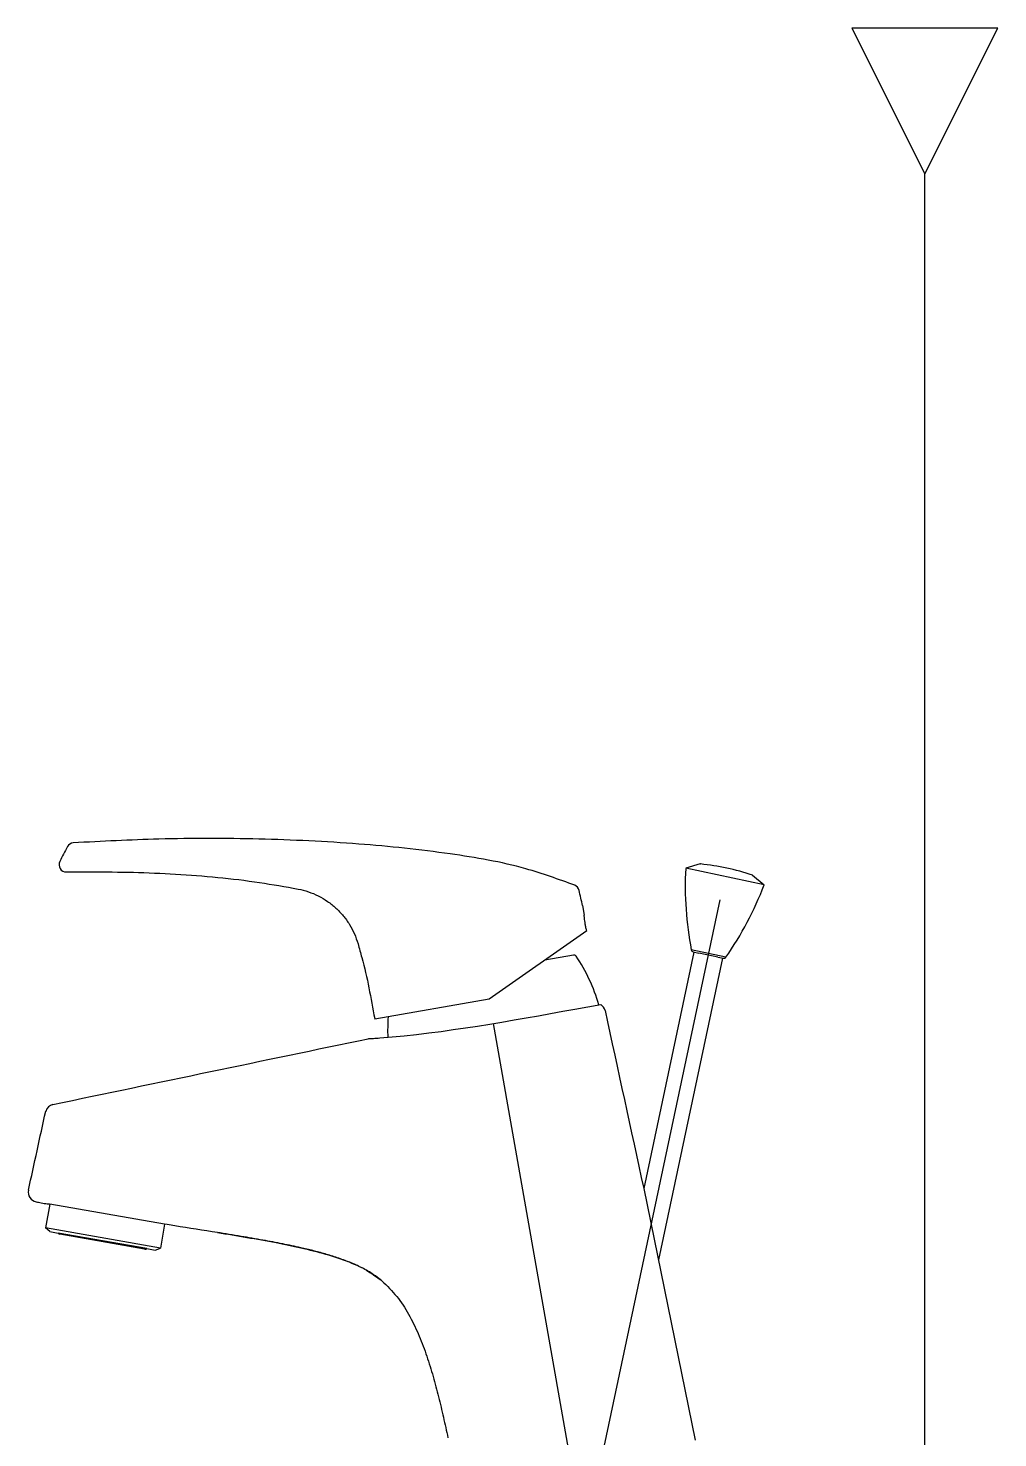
# Model space of a CAD drawing. Extents: x 66423 to 68848, y 58104 to 61534.
# Drawn here: x 68172.1 to 68371.5, y 59776.1 to 60066.2 of the extents above; entities that cross this region are included whole.
import ezdxf

# ---------------------------------------------------------------- set-up
doc = ezdxf.new("R2010")
doc.units = 0
doc.header["$MEASUREMENT"] = 0
for name, color, linetype in [('1', 1, 'CONTINUOUS'), ('7', 7, 'CONTINUOUS'), ('외형선', 3, 'CONTINUOUS')]:
    doc.layers.add(name, color=color, linetype=linetype)

msp = doc.modelspace()

# ---------------------------------------------------------------- linework, layer by layer
at = {"layer": '1', "color": 0}
msp.add_line((68356.54, 59015.6), (68356.54, 60036.24), dxfattribs=at)
at = {"layer": '7'}
for p, q in [((68310.35, 59894.19, -9.25), (68307.35, 59893.3, -9.25)), ((68323.49, 59889.87, -9.25), (68307.35, 59893.3, -9.25)), ((68310.35, 59894.19, -9.25), (68310.38, 59894.19, -9.25)), ((68321.08, 59891.91, -9.25), (68321.11, 59891.91, -9.25)), ((68321.11, 59891.91, -9.25), (68323.49, 59889.87, -9.25)), ((68314.4, 59886.78, -9.25), (68262.92, 59644.6, -9.25)), ((68286.13, 59885.62, -9.25), (68286.48, 59883.65, -9.25)), ((68286.98, 59880.44, -9.25), (68266.91, 59866.39, -9.25)), ((68284.28, 59875.44, -9.25), (68278.35, 59874.4, -9.25)), ((68309.05, 59876.07, -9.25), (68298.71, 59827.39, -9.25)), ((68314.92, 59874.82, -9.25), (68301.72, 59812.69, -9.25)), ((68315.6, 59874.99, -9.25), (68308.5, 59876.5, -9.25)), ((68308.89, 59876.1, -9.25), (68310.03, 59875.86, -9.25)), ((68313.94, 59875.03, -9.25), (68310.03, 59875.86, -9.25)), ((68313.94, 59875.03, -9.25), (68315.09, 59874.78, -9.25)), ((68266.91, 59866.39, -9.25), (68243.42, 59862.25, -9.25)), ((68284.54, 59864.32, -9.25), (68289.88, 59865.26, -9.25)), ((68283.45, 59772.6, -9.25), (68267.8, 59861.37, -9.25)), ((68298.71, 59827.39, -9.25), (68309.32, 59775.6, -9.25)), ((68176.53, 59824.19, -9.25), (68175.66, 59819.27, -9.25)), ((68200.17, 59820.03, -9.25), (68176.53, 59824.19, -9.25)), ((68199.3, 59815.1, -9.25), (68175.66, 59819.27, -9.25)), ((68176.55, 59818.53, -9.25), (68175.66, 59819.27, -9.25)), ((68200.17, 59820.03, -9.25), (68199.3, 59815.1, -9.25)), ((68200.66, 59819.95, -9.25), (68200.17, 59820.03, -9.25)), ((68176.55, 59818.53, -9.25), (68178.27, 59818.22, -9.25)), ((68196.49, 59815.01, -9.25), (68178.27, 59818.22, -9.25)), ((68196.06, 59814.88, -9.25), (68178.63, 59817.96, -9.25)), ((68196.49, 59815.01, -9.25), (68198.21, 59814.71, -9.25)), ((68198.21, 59814.71, -9.25), (68199.3, 59815.1, -9.25))]:
    msp.add_line(p, q, dxfattribs=at)
for centre, radius, start, end in [((68181.48, 59897.04, -9.25), 1.5, 93.6966, 151.3141), ((68179.94, 59894.05, -9.25), 1.5, 154.2972, 270.8052), ((68377.25, 59889.65, -9.25), 70, 177.0153, 190.8327), ((68305.4, 59844.44, -9.25), 50, 71.7204, 84.2796), ((68283.94, 59888.43, -9.25), 1.5, 12.9441, 66.1922), ((68258.14, 59914.97, -9.25), 70, 325.1673, 338.9847), ((68284.37, 59874.95, -9.25), 0.5, 34.0977, 100), ((68255.8, 59855.61, -9.25), 35, 15.8809, 34.0977), ((68308.99, 59876.59, -9.25), 0.5, 190.8327, 258), ((68315.19, 59875.27, -9.25), 0.5, 258, 325.1673), ((68281.04, 59860.06, -9.25), 35, 175.6305, 182.5585), ((68288.81, 59863.57, -9.25), 2, 12.5419, 57.7542), ((68177.64, 59842.73, -9.25), 2, 103.7822, 164.229), ((68174.11, 59826.62, -9.25), 2, 167.6446, 258.9831), ((68178.72, 59818.45, -9.25), 0.5, 206.8699, 260), ((68196.15, 59815.38, -9.25), 0.5, 260, 313.1301)]:
    msp.add_arc(centre, radius, start, end, dxfattribs=at)
for points in [[(68180.16, 59897.76, -9.25), (68178.59, 59894.7, -9.25)], [(68284.55, 59889.8, -9.25), (68274.46, 59893.2, -9.25), (68258.91, 59896.26, -9.25), (68240.11, 59898.3, -9.25), (68219.57, 59899.31, -9.25), (68198.99, 59899.31, -9.25), (68181.38, 59898.54, -9.25)], [(68179.96, 59892.55, -9.25), (68185.06, 59892.58, -9.25), (68202.42, 59892.11, -9.25), (68219.7, 59890.38, -9.25), (68227.63, 59889.04, -9.25)], [(68227.63, 59889.04, -9.25), (68229.75, 59888.47, -9.25), (68231.78, 59887.62, -9.25), (68233.67, 59886.5, -9.25), (68235.38, 59885.13, -9.25), (68236.9, 59883.54, -9.25), (68238.18, 59881.76, -9.25), (68239.2, 59879.81, -9.25), (68239.95, 59877.75, -9.25)], [(68286.13, 59885.62, -9.25), (68285.77, 59887.18, -9.25), (68285.41, 59888.76, -9.25)], [(68286.92, 59880.68, -9.25), (68286.76, 59881.44, -9.25), (68286.64, 59882.15, -9.25), (68286.56, 59882.77, -9.25), (68286.51, 59883.24, -9.25), (68286.48, 59883.54, -9.25), (68286.48, 59883.65, -9.25)], [(68239.95, 59877.75, -9.25), (68240.72, 59874.93, -9.25), (68242.19, 59868.69, -9.25), (68243.39, 59862.38, -9.25), (68243.42, 59862.25, -9.25)], [(68242.05, 59858.23, -9.25), (68242.31, 59858.25, -9.25), (68243.1, 59858.29, -9.25), (68244.42, 59858.38, -9.25), (68284.54, 59864.32, -9.25)], [(68177.16, 59844.68, -9.25), (68242.05, 59858.23, -9.25)], [(68176.03, 59824.22, -9.25), (68176.22, 59824.21, -9.25), (68176.53, 59824.19, -9.25)], [(68211.01, 59818.33, -9.25), (68202.3, 59819.69, -9.25), (68200.66, 59819.95, -9.25)], [(68211.01, 59818.33, -9.25), (68217.11, 59817.32, -9.25), (68223.11, 59816.24, -9.25), (68228.17, 59815.19, -9.25)], [(68228.17, 59815.19, -9.25), (68224.46, 59815.98, -9.25), (68220.37, 59816.75, -9.25), (68215.89, 59817.53, -9.25), (68211.01, 59818.33, -9.25)], [(68228.17, 59815.19, -9.25), (68233.29, 59813.89, -9.25), (68238.1, 59812.26, -9.25), (68242.2, 59810.26, -9.25), (68244.62, 59808.56, -9.25)], [(68244.62, 59808.56, -9.25), (68243.15, 59809.65, -9.25), (68240.76, 59811.05, -9.25), (68238.24, 59812.2, -9.25), (68235.68, 59813.14, -9.25), (68233.16, 59813.93, -9.25), (68230.67, 59814.6, -9.25), (68228.17, 59815.19, -9.25)], [(68244.62, 59808.56, -9.25), (68245.27, 59808, -9.25)], [(68245.27, 59808, -9.25), (68244.62, 59808.56, -9.25)], [(68245.27, 59808, -9.25), (68248.24, 59804.75, -9.25), (68250.62, 59801.01, -9.25), (68252.54, 59797, -9.25), (68254.09, 59792.86, -9.25), (68255.4, 59788.68, -9.25), (68256.52, 59784.5, -9.25), (68257.51, 59780.3, -9.25), (68258.44, 59776.07, -9.25)]]:
    msp.add_spline(points, degree=3, dxfattribs=at)
for points in [[(68286.98, 59880.44, -9.25), (68286.96, 59880.52, -9.25), (68286.94, 59880.6, -9.25), (68286.92, 59880.68, -9.25)], [(68290.76, 59864, -9.25), (68293.41, 59851.8, -9.25), (68296.06, 59839.59, -9.25), (68298.71, 59827.39, -9.25)], [(68172.16, 59827.05, -9.25), (68173.34, 59832.46, -9.25), (68174.53, 59837.87, -9.25), (68175.71, 59843.28, -9.25)]]:
    msp.add_open_spline(points, degree=3, dxfattribs=at)
msp.add_open_spline([(68173.73, 59824.66, -9.25), (68174.08, 59824.59, -9.25), (68174.85, 59824.44, -9.25), (68175.61, 59824.29, -9.25), (68176.03, 59824.22, -9.25)], degree=3, knots=[0.173317, 0.173317, 0.173317, 0.173317, 1.25795, 2.514058, 2.514058, 2.514058, 2.514058], dxfattribs=at)
at = {"layer": '외형선', "linetype": 'Continuous'}
for p, q in [((68371.54, 60066.24), (68341.54, 60066.24)), ((68341.54, 60066.24), (68356.54, 60036.24)), ((68356.54, 60036.24), (68371.54, 60066.24))]:
    msp.add_line(p, q, dxfattribs=at)

doc.saveas('drawing.dxf')
